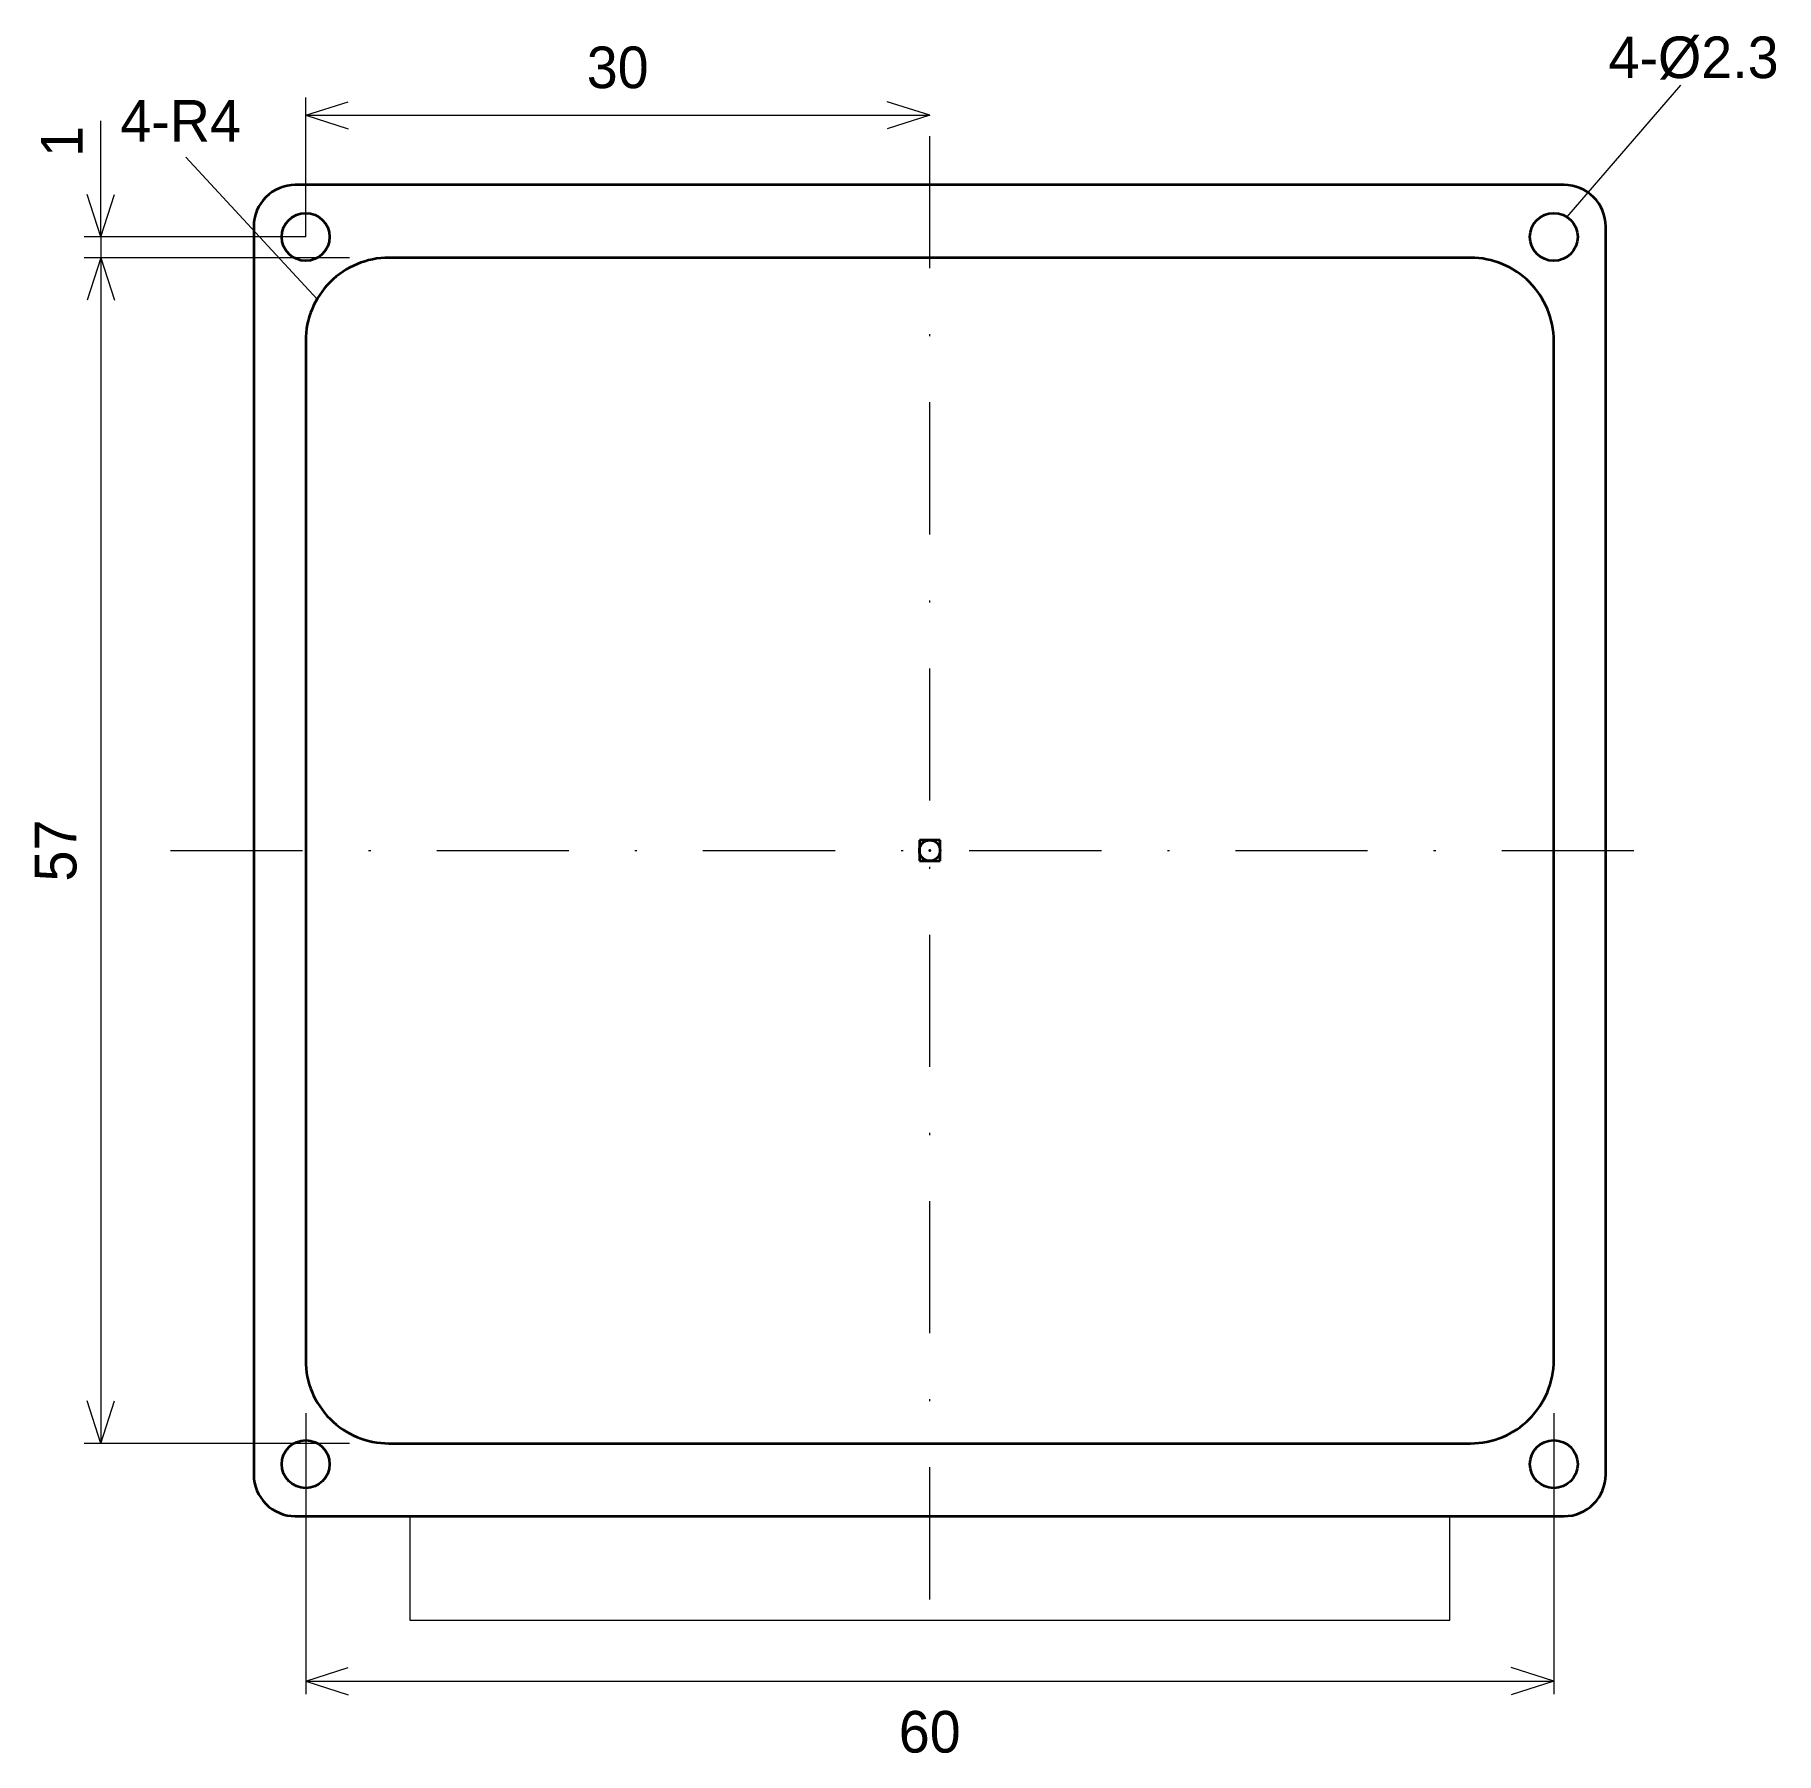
# Model space of a CAD drawing. Extents: x -10.5 to 73.2, y -11.4 to 71.2.
import ezdxf

# ---------------------------------------------------------------- set-up
doc = ezdxf.new("R2010")
doc.units = 0
doc.header["$PDMODE"] = 96
doc.header["$PDSIZE"] = -2
doc.linetypes.add('DASHDOT2', pattern=[12.7, 6.35, -3.175, 0, -3.175])
doc.layers.get('0').update_dxf_attribs({"linetype": 'CONTINUOUS', "lineweight": 25})
doc.styles.add('unicode', font='unicode')

msp = doc.modelspace()

# ---------------------------------------------------------------- linework, layer by layer
at = {"color": 7, "lineweight": 13}
for p, q in [((68.593, 68.796), (63.121, 62.468)), ((2.5, 61.5), (2.5, 68.201)), ((2.5, 67.349), (4.544, 68.004)), ((32.5, 67.349), (30.456, 68.004)), ((-7.353, 61.5), (-7.353, 67.084)), ((2.5, 67.349), (32.5, 67.349)), ((2.5, 67.349), (4.544, 66.694)), ((32.5, 67.349), (30.456, 66.694)), ((-3.257, 65.336), (3.053, 58.517)), ((-7.353, 61.5), (-8.008, 63.544)), ((-7.353, 61.5), (-6.698, 63.544)), ((2.5, 61.5), (-8.144, 61.5)), ((-7.353, 61.5), (-7.353, 60.5)), ((4.604, 60.5), (-8.144, 60.5)), ((-7.353, 60.5), (-8.008, 58.456)), ((-7.353, 60.5), (-7.353, 3.5)), ((-7.353, 60.5), (-6.698, 58.456)), ((-7.353, 3.5), (-8.008, 5.544)), ((-7.353, 3.5), (-6.698, 5.544)), ((2.5, 4.954), (2.5, -8.563)), ((62.5, 4.954), (62.5, -8.563)), ((4.604, 3.5), (-8.144, 3.5)), ((2.5, -7.938), (4.544, -7.283)), ((62.5, -7.938), (60.456, -7.283)), ((2.5, -7.938), (62.5, -7.938)), ((2.5, -7.938), (4.544, -8.593)), ((62.5, -7.938), (60.456, -8.593))]:
    msp.add_line(p, q, dxfattribs=at)
at = {"color": 7, "linetype": 'DASHDOT2', "lineweight": 13}
for p, q in [((32.5, -4), (32.5, 68)), ((-4, 32), (69, 32))]:
    msp.add_line(p, q, dxfattribs=at)
at = {"color": 3, "linetype": 'CONTINUOUS', "lineweight": 13}
msp.add_line((63, 64), (2, 64), dxfattribs=at)
at = {"color": 7, "linetype": 'CONTINUOUS', "lineweight": 13}
msp.add_line((65, 2), (65, 62), dxfattribs=at)
at = {"color": 7, "lineweight": 35}
for points in [[(2, 0), (63, 0, 0.414214), (65, 2), (65, 62, 0.414214), (63, 64), (2, 64, 0.414214), (0, 62), (0, 2, 0.414214)], [(6.5, 3.5), (58.5, 3.5, 0.414214), (62.5, 7.5), (62.5, 56.5, 0.414214), (58.5, 60.5), (6.5, 60.5, 0.414214), (2.5, 56.5), (2.5, 7.5, 0.414214)]]:
    msp.add_lwpolyline(points, format="xyb", close=True, dxfattribs=at)
at = {"color": 7, "lineweight": 13}
msp.add_lwpolyline([(7.5, -5), (57.5, -5), (57.5, 0), (7.5, 0)], close=True, dxfattribs=at)
at = {"color": 7, "lineweight": 35}
for centre in [(2.5, 61.5), (62.5, 61.5), (62.5, 61.5), (2.5, 2.5), (2.5, 2.5), (62.5, 2.5), (62.5, 2.5)]:
    msp.add_circle(centre, 1.15, dxfattribs=at)
msp.add_point((32.5, 32), dxfattribs=at)
msp.add_point((32.5, 32), dxfattribs=at)

# ---------------------------------------------------------------- texts
at = {"color": 7, "lineweight": 13, "char_height": 2, "style": 'unicode'}
for s, insert, width, attachment_point in [('4-%%C2.3', (65.132, 71.137), 8.44444, 1), ('30', (17.5, 69.64), 2.44444, 5), ('4-R4', (-6.411, 68.084), 6.22222, 1), ('60', (32.5, -10.38), 2.44444, 5)]:
    msp.add_mtext(s, dxfattribs=dict(at, insert=insert, width=width, attachment_point=attachment_point))
at = {"color": 7, "lineweight": 13, "char_height": 2, "attachment_point": 5, "rotation": 90, "style": 'unicode'}
for s, insert, width in [('1', (-9.222, 66.089), 0.44444), ('57', (-9.507, 32), 2.44444)]:
    msp.add_mtext(s, dxfattribs=dict(at, insert=insert, width=width))

doc.saveas('drawing.dxf')
